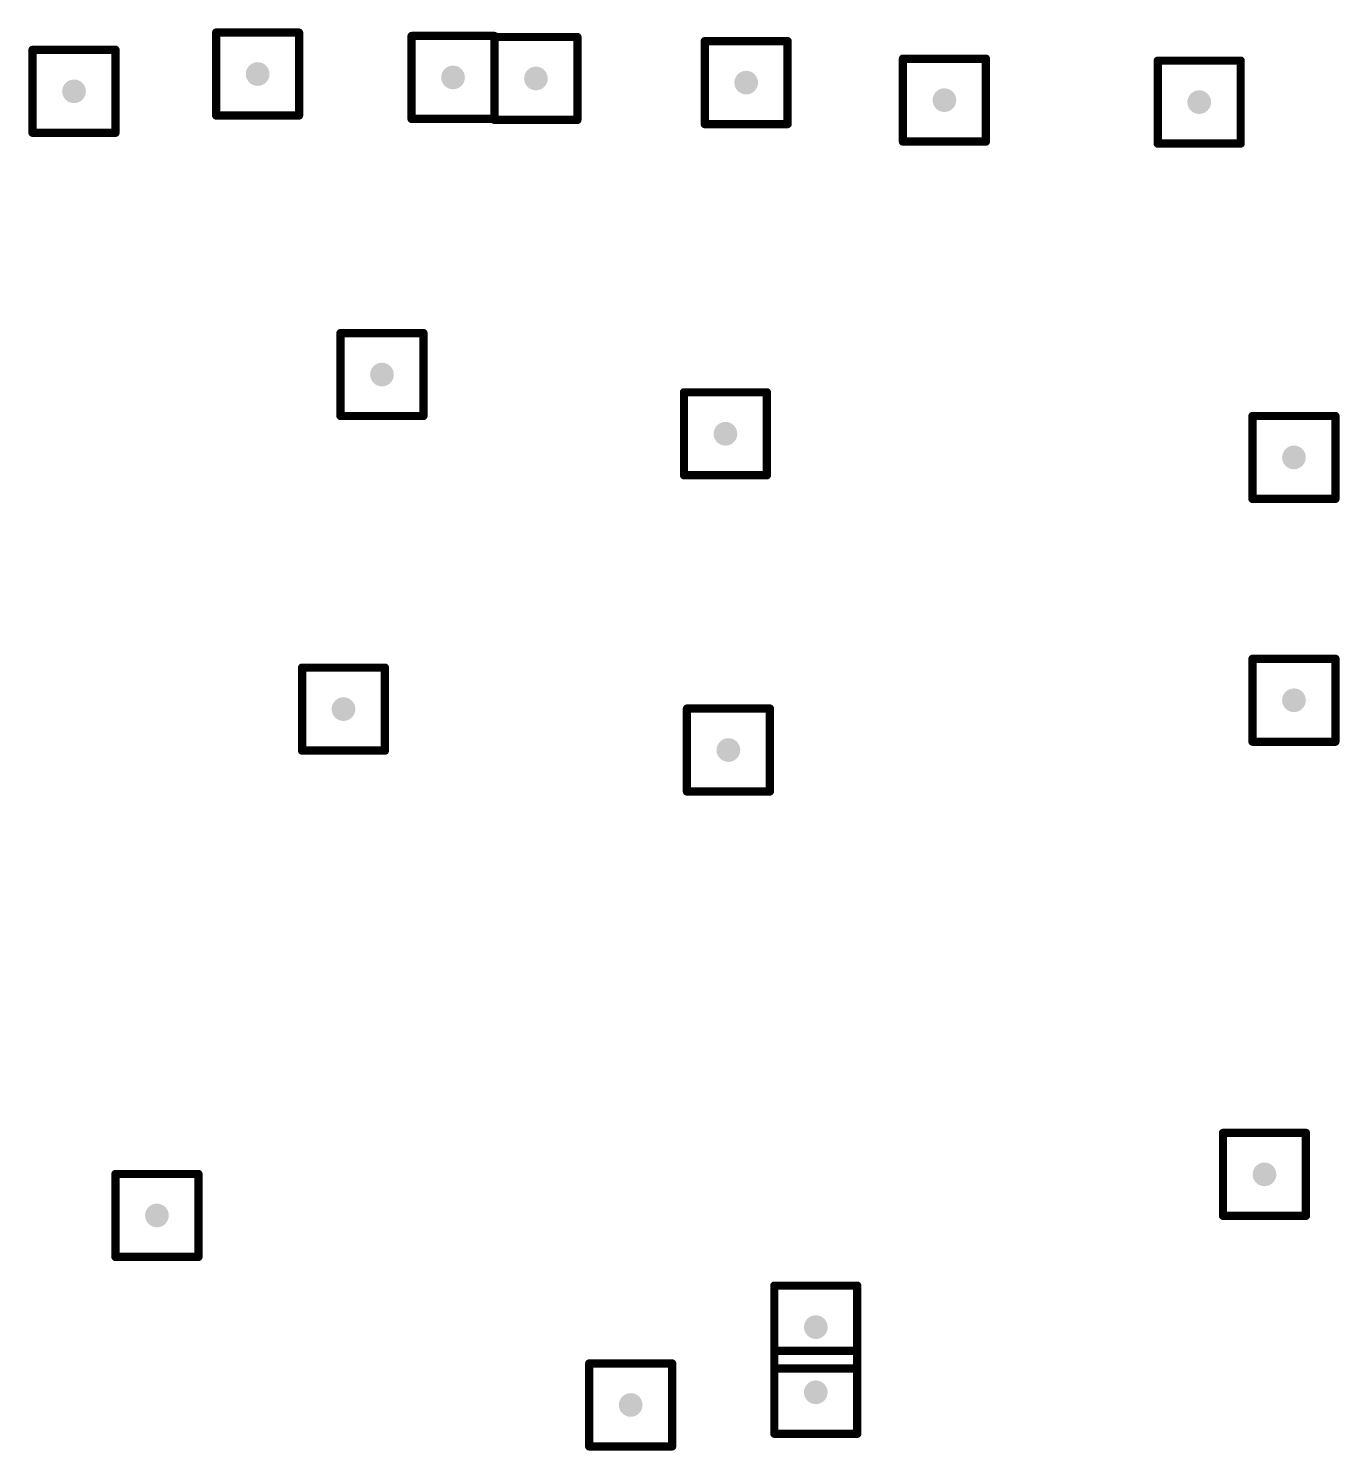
# Model space of a CAD drawing. Header units: inches. Extents: x 0 to 17, y 0 to 4.
# Drawn here: x 1.5872 to 2.023, y 1.3943 to 1.867 of the extents above; entities that cross this region are included whole.
import ezdxf

# ---------------------------------------------------------------- set-up
doc = ezdxf.new("R2010")
doc.units = ezdxf.units.IN
doc.header["$MEASUREMENT"] = 0
doc.layers.add('Drill Drawing', color=1, linetype='Continuous')
doc.layers.add('Via Holes', color=16, linetype='Continuous')

msp = doc.modelspace()

# ---------------------------------------------------------------- hatches: boundary and pattern name
at = {"layer": 'Via Holes'}
h = msp.add_hatch(color=7, dxfattribs=at)
edge = h.paths.add_edge_path()
edge.add_arc((1.66339, 1.85186), 0.00394, 0, 360)
h = msp.add_hatch(color=7, dxfattribs=at)
edge = h.paths.add_edge_path()
edge.add_arc((1.72835, 1.85073), 0.00394, 0, 360)
h = msp.add_hatch(color=7, dxfattribs=at)
edge = h.paths.add_edge_path()
edge.add_arc((1.7559, 1.85039), 0.00394, 0, 360)
h = msp.add_hatch(color=7, dxfattribs=at)
edge = h.paths.add_edge_path()
edge.add_arc((1.60236, 1.84612), 0.00394, 0, 360)
h = msp.add_hatch(color=7, dxfattribs=at)
edge = h.paths.add_edge_path()
edge.add_arc((1.82579, 1.84901), 0.00394, 0, 360)
h = msp.add_hatch(color=7, dxfattribs=at)
edge = h.paths.add_edge_path()
edge.add_arc((1.89168, 1.84318), 0.00394, 0, 360)
h = msp.add_hatch(color=7, dxfattribs=at)
edge = h.paths.add_edge_path()
edge.add_arc((1.97638, 1.84252), 0.00394, 0, 360)
h = msp.add_hatch(color=7, dxfattribs=at)
edge = h.paths.add_edge_path()
edge.add_arc((1.70472, 1.75197), 0.00394, 0, 360)
h = msp.add_hatch(color=7, dxfattribs=at)
edge = h.paths.add_edge_path()
edge.add_arc((1.8189, 1.73228), 0.00394, 0, 360)
h = msp.add_hatch(color=7, dxfattribs=at)
edge = h.paths.add_edge_path()
edge.add_arc((2.00787, 1.72441), 0.00394, 0, 360)
h = msp.add_hatch(color=7, dxfattribs=at)
edge = h.paths.add_edge_path()
edge.add_arc((2.00787, 1.6437), 0.00394, 0, 360)
h = msp.add_hatch(color=7, dxfattribs=at)
edge = h.paths.add_edge_path()
edge.add_arc((1.69193, 1.64075), 0.00394, 0, 360)
h = msp.add_hatch(color=7, dxfattribs=at)
edge = h.paths.add_edge_path()
edge.add_arc((1.81988, 1.62715), 0.00394, 0, 360)
h = msp.add_hatch(color=7, dxfattribs=at)
edge = h.paths.add_edge_path()
edge.add_arc((1.99807, 1.4861), 0.00394, 0, 360)
h = msp.add_hatch(color=7, dxfattribs=at)
edge = h.paths.add_edge_path()
edge.add_arc((1.62992, 1.47244), 0.00394, 0, 360)
h = msp.add_hatch(color=7, dxfattribs=at)
edge = h.paths.add_edge_path()
edge.add_arc((1.84893, 1.43532), 0.00394, 0, 360)
h = msp.add_hatch(color=7, dxfattribs=at)
edge = h.paths.add_edge_path()
edge.add_arc((1.84893, 1.41366), 0.00394, 0, 360)
h = msp.add_hatch(color=7, dxfattribs=at)
edge = h.paths.add_edge_path()
edge.add_arc((1.7874, 1.40945), 0.00394, 0, 360)

# ---------------------------------------------------------------- linework, layer by layer
at = {"layer": 'Drill Drawing'}
for points in [[(1.64961, 1.86564, 0.00276, 0.00276, 0), (1.67717, 1.86564, 0.00276, 0.00276, 0)], [(1.64961, 1.83808, 0.00276, 0.00276, 0), (1.64961, 1.86564, 0.00276, 0.00276, 0)], [(1.67717, 1.83808, 0.00276, 0.00276, 0), (1.67717, 1.86564, 0.00276, 0.00276, 0)], [(1.71457, 1.86451, 0.00276, 0.00276, 0), (1.74213, 1.86451, 0.00276, 0.00276, 0)], [(1.71457, 1.83695, 0.00276, 0.00276, 0), (1.71457, 1.86451, 0.00276, 0.00276, 0)], [(1.74213, 1.83695, 0.00276, 0.00276, 0), (1.74213, 1.86451, 0.00276, 0.00276, 0)], [(1.74212, 1.86417, 0.00276, 0.00276, 0), (1.76968, 1.86417, 0.00276, 0.00276, 0)], [(1.74212, 1.83661, 0.00276, 0.00276, 0), (1.74212, 1.86417, 0.00276, 0.00276, 0)], [(1.76968, 1.83661, 0.00276, 0.00276, 0), (1.76968, 1.86417, 0.00276, 0.00276, 0)], [(1.81201, 1.86279, 0.00276, 0.00276, 0), (1.83957, 1.86279, 0.00276, 0.00276, 0)], [(1.81201, 1.83523, 0.00276, 0.00276, 0), (1.81201, 1.86279, 0.00276, 0.00276, 0)], [(1.83957, 1.83523, 0.00276, 0.00276, 0), (1.83957, 1.86279, 0.00276, 0.00276, 0)], [(1.58858, 1.8599, 0.00276, 0.00276, 0), (1.61614, 1.8599, 0.00276, 0.00276, 0)], [(1.58858, 1.83234, 0.00276, 0.00276, 0), (1.58858, 1.8599, 0.00276, 0.00276, 0)], [(1.61614, 1.83234, 0.00276, 0.00276, 0), (1.61614, 1.8599, 0.00276, 0.00276, 0)], [(1.8779, 1.85696, 0.00276, 0.00276, 0), (1.90546, 1.85696, 0.00276, 0.00276, 0)], [(1.8779, 1.8294, 0.00276, 0.00276, 0), (1.8779, 1.85696, 0.00276, 0.00276, 0)], [(1.90546, 1.8294, 0.00276, 0.00276, 0), (1.90546, 1.85696, 0.00276, 0.00276, 0)], [(1.9626, 1.8563, 0.00276, 0.00276, 0), (1.99016, 1.8563, 0.00276, 0.00276, 0)], [(1.9626, 1.82874, 0.00276, 0.00276, 0), (1.9626, 1.8563, 0.00276, 0.00276, 0)], [(1.99016, 1.82874, 0.00276, 0.00276, 0), (1.99016, 1.8563, 0.00276, 0.00276, 0)], [(1.64961, 1.83808, 0.00276, 0.00276, 0), (1.67717, 1.83808, 0.00276, 0.00276, 0)], [(1.71457, 1.83695, 0.00276, 0.00276, 0), (1.74213, 1.83695, 0.00276, 0.00276, 0)], [(1.74212, 1.83661, 0.00276, 0.00276, 0), (1.76968, 1.83661, 0.00276, 0.00276, 0)], [(1.81201, 1.83523, 0.00276, 0.00276, 0), (1.83957, 1.83523, 0.00276, 0.00276, 0)], [(1.58858, 1.83234, 0.00276, 0.00276, 0), (1.61614, 1.83234, 0.00276, 0.00276, 0)], [(1.8779, 1.8294, 0.00276, 0.00276, 0), (1.90546, 1.8294, 0.00276, 0.00276, 0)], [(1.9626, 1.82874, 0.00276, 0.00276, 0), (1.99016, 1.82874, 0.00276, 0.00276, 0)], [(1.69094, 1.76575, 0.00276, 0.00276, 0), (1.7185, 1.76575, 0.00276, 0.00276, 0)], [(1.69094, 1.73819, 0.00276, 0.00276, 0), (1.69094, 1.76575, 0.00276, 0.00276, 0)], [(1.7185, 1.73819, 0.00276, 0.00276, 0), (1.7185, 1.76575, 0.00276, 0.00276, 0)], [(1.80512, 1.74606, 0.00276, 0.00276, 0), (1.83268, 1.74606, 0.00276, 0.00276, 0)], [(1.80512, 1.7185, 0.00276, 0.00276, 0), (1.80512, 1.74606, 0.00276, 0.00276, 0)], [(1.83268, 1.7185, 0.00276, 0.00276, 0), (1.83268, 1.74606, 0.00276, 0.00276, 0)], [(1.69094, 1.73819, 0.00276, 0.00276, 0), (1.7185, 1.73819, 0.00276, 0.00276, 0)], [(1.99409, 1.73819, 0.00276, 0.00276, 0), (2.02165, 1.73819, 0.00276, 0.00276, 0)], [(1.99409, 1.71063, 0.00276, 0.00276, 0), (1.99409, 1.73819, 0.00276, 0.00276, 0)], [(2.02165, 1.71063, 0.00276, 0.00276, 0), (2.02165, 1.73819, 0.00276, 0.00276, 0)], [(1.80512, 1.7185, 0.00276, 0.00276, 0), (1.83268, 1.7185, 0.00276, 0.00276, 0)], [(1.99409, 1.71063, 0.00276, 0.00276, 0), (2.02165, 1.71063, 0.00276, 0.00276, 0)], [(1.67815, 1.65453, 0.00276, 0.00276, 0), (1.70571, 1.65453, 0.00276, 0.00276, 0)], [(1.67815, 1.62697, 0.00276, 0.00276, 0), (1.67815, 1.65453, 0.00276, 0.00276, 0)], [(1.70571, 1.62697, 0.00276, 0.00276, 0), (1.70571, 1.65453, 0.00276, 0.00276, 0)], [(1.99409, 1.65748, 0.00276, 0.00276, 0), (2.02165, 1.65748, 0.00276, 0.00276, 0)], [(1.99409, 1.62992, 0.00276, 0.00276, 0), (1.99409, 1.65748, 0.00276, 0.00276, 0)], [(2.02165, 1.62992, 0.00276, 0.00276, 0), (2.02165, 1.65748, 0.00276, 0.00276, 0)], [(1.8061, 1.64093, 0.00276, 0.00276, 0), (1.83366, 1.64093, 0.00276, 0.00276, 0)], [(1.8061, 1.61337, 0.00276, 0.00276, 0), (1.8061, 1.64093, 0.00276, 0.00276, 0)], [(1.83366, 1.61337, 0.00276, 0.00276, 0), (1.83366, 1.64093, 0.00276, 0.00276, 0)], [(1.99409, 1.62992, 0.00276, 0.00276, 0), (2.02165, 1.62992, 0.00276, 0.00276, 0)], [(1.67815, 1.62697, 0.00276, 0.00276, 0), (1.70571, 1.62697, 0.00276, 0.00276, 0)], [(1.8061, 1.61337, 0.00276, 0.00276, 0), (1.83366, 1.61337, 0.00276, 0.00276, 0)], [(1.98429, 1.49988, 0.00276, 0.00276, 0), (2.01185, 1.49988, 0.00276, 0.00276, 0)], [(1.98429, 1.47232, 0.00276, 0.00276, 0), (1.98429, 1.49988, 0.00276, 0.00276, 0)], [(2.01185, 1.47232, 0.00276, 0.00276, 0), (2.01185, 1.49988, 0.00276, 0.00276, 0)], [(1.61614, 1.48622, 0.00276, 0.00276, 0), (1.6437, 1.48622, 0.00276, 0.00276, 0)], [(1.61614, 1.45866, 0.00276, 0.00276, 0), (1.61614, 1.48622, 0.00276, 0.00276, 0)], [(1.6437, 1.45866, 0.00276, 0.00276, 0), (1.6437, 1.48622, 0.00276, 0.00276, 0)], [(1.98429, 1.47232, 0.00276, 0.00276, 0), (2.01185, 1.47232, 0.00276, 0.00276, 0)], [(1.61614, 1.45866, 0.00276, 0.00276, 0), (1.6437, 1.45866, 0.00276, 0.00276, 0)], [(1.83515, 1.4491, 0.00276, 0.00276, 0), (1.86271, 1.4491, 0.00276, 0.00276, 0)], [(1.83515, 1.42154, 0.00276, 0.00276, 0), (1.83515, 1.4491, 0.00276, 0.00276, 0)], [(1.86271, 1.42154, 0.00276, 0.00276, 0), (1.86271, 1.4491, 0.00276, 0.00276, 0)], [(1.83515, 1.42744, 0.00276, 0.00276, 0), (1.86271, 1.42744, 0.00276, 0.00276, 0)], [(1.83515, 1.39988, 0.00276, 0.00276, 0), (1.83515, 1.42744, 0.00276, 0.00276, 0)], [(1.86271, 1.39988, 0.00276, 0.00276, 0), (1.86271, 1.42744, 0.00276, 0.00276, 0)], [(1.77362, 1.42323, 0.00276, 0.00276, 0), (1.80118, 1.42323, 0.00276, 0.00276, 0)], [(1.77362, 1.39567, 0.00276, 0.00276, 0), (1.77362, 1.42323, 0.00276, 0.00276, 0)], [(1.80118, 1.39567, 0.00276, 0.00276, 0), (1.80118, 1.42323, 0.00276, 0.00276, 0)], [(1.83515, 1.42154, 0.00276, 0.00276, 0), (1.86271, 1.42154, 0.00276, 0.00276, 0)], [(1.83515, 1.39988, 0.00276, 0.00276, 0), (1.86271, 1.39988, 0.00276, 0.00276, 0)], [(1.77362, 1.39567, 0.00276, 0.00276, 0), (1.80118, 1.39567, 0.00276, 0.00276, 0)]]:
    msp.add_lwpolyline(points, format="xyseb", dxfattribs=at)
for points in [[(1.64892, 1.86564, 0.00138, 0.00138, 1), (1.6503, 1.86564, 0.00138, 0.00138, 1)], [(1.64892, 1.86564, 0.00138, 0.00138, 1), (1.6503, 1.86564, 0.00138, 0.00138, 1)], [(1.67648, 1.86564, 0.00138, 0.00138, 1), (1.67785, 1.86564, 0.00138, 0.00138, 1)], [(1.67648, 1.86564, 0.00138, 0.00138, 1), (1.67785, 1.86564, 0.00138, 0.00138, 1)], [(1.71388, 1.86451, 0.00138, 0.00138, 1), (1.71526, 1.86451, 0.00138, 0.00138, 1)], [(1.71388, 1.86451, 0.00138, 0.00138, 1), (1.71526, 1.86451, 0.00138, 0.00138, 1)], [(1.74144, 1.86451, 0.00138, 0.00138, 1), (1.74282, 1.86451, 0.00138, 0.00138, 1)], [(1.74144, 1.86451, 0.00138, 0.00138, 1), (1.74282, 1.86451, 0.00138, 0.00138, 1)], [(1.74144, 1.86417, 0.00138, 0.00138, 1), (1.74281, 1.86417, 0.00138, 0.00138, 1)], [(1.74144, 1.86417, 0.00138, 0.00138, 1), (1.74281, 1.86417, 0.00138, 0.00138, 1)], [(1.76899, 1.86417, 0.00138, 0.00138, 1), (1.77037, 1.86417, 0.00138, 0.00138, 1)], [(1.76899, 1.86417, 0.00138, 0.00138, 1), (1.77037, 1.86417, 0.00138, 0.00138, 1)], [(1.81132, 1.86279, 0.00138, 0.00138, 1), (1.8127, 1.86279, 0.00138, 0.00138, 1)], [(1.81132, 1.86279, 0.00138, 0.00138, 1), (1.8127, 1.86279, 0.00138, 0.00138, 1)], [(1.83888, 1.86279, 0.00138, 0.00138, 1), (1.84026, 1.86279, 0.00138, 0.00138, 1)], [(1.83888, 1.86279, 0.00138, 0.00138, 1), (1.84026, 1.86279, 0.00138, 0.00138, 1)], [(1.58789, 1.8599, 0.00138, 0.00138, 1), (1.58927, 1.8599, 0.00138, 0.00138, 1)], [(1.58789, 1.8599, 0.00138, 0.00138, 1), (1.58927, 1.8599, 0.00138, 0.00138, 1)], [(1.61545, 1.8599, 0.00138, 0.00138, 1), (1.61683, 1.8599, 0.00138, 0.00138, 1)], [(1.61545, 1.8599, 0.00138, 0.00138, 1), (1.61683, 1.8599, 0.00138, 0.00138, 1)], [(1.87721, 1.85696, 0.00138, 0.00138, 1), (1.87859, 1.85696, 0.00138, 0.00138, 1)], [(1.87721, 1.85696, 0.00138, 0.00138, 1), (1.87859, 1.85696, 0.00138, 0.00138, 1)], [(1.90477, 1.85696, 0.00138, 0.00138, 1), (1.90615, 1.85696, 0.00138, 0.00138, 1)], [(1.90477, 1.85696, 0.00138, 0.00138, 1), (1.90615, 1.85696, 0.00138, 0.00138, 1)], [(1.96191, 1.8563, 0.00138, 0.00138, 1), (1.96329, 1.8563, 0.00138, 0.00138, 1)], [(1.96191, 1.8563, 0.00138, 0.00138, 1), (1.96329, 1.8563, 0.00138, 0.00138, 1)], [(1.98947, 1.8563, 0.00138, 0.00138, 1), (1.99085, 1.8563, 0.00138, 0.00138, 1)], [(1.98947, 1.8563, 0.00138, 0.00138, 1), (1.99085, 1.8563, 0.00138, 0.00138, 1)], [(1.64892, 1.83808, 0.00138, 0.00138, 1), (1.6503, 1.83808, 0.00138, 0.00138, 1)], [(1.64892, 1.83808, 0.00138, 0.00138, 1), (1.6503, 1.83808, 0.00138, 0.00138, 1)], [(1.67648, 1.83808, 0.00138, 0.00138, 1), (1.67785, 1.83808, 0.00138, 0.00138, 1)], [(1.67648, 1.83808, 0.00138, 0.00138, 1), (1.67785, 1.83808, 0.00138, 0.00138, 1)], [(1.71388, 1.83695, 0.00138, 0.00138, 1), (1.71526, 1.83695, 0.00138, 0.00138, 1)], [(1.71388, 1.83695, 0.00138, 0.00138, 1), (1.71526, 1.83695, 0.00138, 0.00138, 1)], [(1.74144, 1.83695, 0.00138, 0.00138, 1), (1.74282, 1.83695, 0.00138, 0.00138, 1)], [(1.74144, 1.83695, 0.00138, 0.00138, 1), (1.74282, 1.83695, 0.00138, 0.00138, 1)], [(1.74144, 1.83661, 0.00138, 0.00138, 1), (1.74281, 1.83661, 0.00138, 0.00138, 1)], [(1.74144, 1.83661, 0.00138, 0.00138, 1), (1.74281, 1.83661, 0.00138, 0.00138, 1)], [(1.76899, 1.83661, 0.00138, 0.00138, 1), (1.77037, 1.83661, 0.00138, 0.00138, 1)], [(1.76899, 1.83661, 0.00138, 0.00138, 1), (1.77037, 1.83661, 0.00138, 0.00138, 1)], [(1.81132, 1.83523, 0.00138, 0.00138, 1), (1.8127, 1.83523, 0.00138, 0.00138, 1)], [(1.81132, 1.83523, 0.00138, 0.00138, 1), (1.8127, 1.83523, 0.00138, 0.00138, 1)], [(1.83888, 1.83523, 0.00138, 0.00138, 1), (1.84026, 1.83523, 0.00138, 0.00138, 1)], [(1.83888, 1.83523, 0.00138, 0.00138, 1), (1.84026, 1.83523, 0.00138, 0.00138, 1)], [(1.58789, 1.83234, 0.00138, 0.00138, 1), (1.58927, 1.83234, 0.00138, 0.00138, 1)], [(1.58789, 1.83234, 0.00138, 0.00138, 1), (1.58927, 1.83234, 0.00138, 0.00138, 1)], [(1.61545, 1.83234, 0.00138, 0.00138, 1), (1.61683, 1.83234, 0.00138, 0.00138, 1)], [(1.61545, 1.83234, 0.00138, 0.00138, 1), (1.61683, 1.83234, 0.00138, 0.00138, 1)], [(1.87721, 1.8294, 0.00138, 0.00138, 1), (1.87859, 1.8294, 0.00138, 0.00138, 1)], [(1.87721, 1.8294, 0.00138, 0.00138, 1), (1.87859, 1.8294, 0.00138, 0.00138, 1)], [(1.90477, 1.8294, 0.00138, 0.00138, 1), (1.90615, 1.8294, 0.00138, 0.00138, 1)], [(1.90477, 1.8294, 0.00138, 0.00138, 1), (1.90615, 1.8294, 0.00138, 0.00138, 1)], [(1.96191, 1.82874, 0.00138, 0.00138, 1), (1.96329, 1.82874, 0.00138, 0.00138, 1)], [(1.96191, 1.82874, 0.00138, 0.00138, 1), (1.96329, 1.82874, 0.00138, 0.00138, 1)], [(1.98947, 1.82874, 0.00138, 0.00138, 1), (1.99085, 1.82874, 0.00138, 0.00138, 1)], [(1.98947, 1.82874, 0.00138, 0.00138, 1), (1.99085, 1.82874, 0.00138, 0.00138, 1)], [(1.69026, 1.76575, 0.00138, 0.00138, 1), (1.69163, 1.76575, 0.00138, 0.00138, 1)], [(1.69026, 1.76575, 0.00138, 0.00138, 1), (1.69163, 1.76575, 0.00138, 0.00138, 1)], [(1.71781, 1.76575, 0.00138, 0.00138, 1), (1.71919, 1.76575, 0.00138, 0.00138, 1)], [(1.71781, 1.76575, 0.00138, 0.00138, 1), (1.71919, 1.76575, 0.00138, 0.00138, 1)], [(1.80443, 1.74606, 0.00138, 0.00138, 1), (1.80581, 1.74606, 0.00138, 0.00138, 1)], [(1.80443, 1.74606, 0.00138, 0.00138, 1), (1.80581, 1.74606, 0.00138, 0.00138, 1)], [(1.83199, 1.74606, 0.00138, 0.00138, 1), (1.83337, 1.74606, 0.00138, 0.00138, 1)], [(1.83199, 1.74606, 0.00138, 0.00138, 1), (1.83337, 1.74606, 0.00138, 0.00138, 1)], [(1.69026, 1.73819, 0.00138, 0.00138, 1), (1.69163, 1.73819, 0.00138, 0.00138, 1)], [(1.69026, 1.73819, 0.00138, 0.00138, 1), (1.69163, 1.73819, 0.00138, 0.00138, 1)], [(1.71781, 1.73819, 0.00138, 0.00138, 1), (1.71919, 1.73819, 0.00138, 0.00138, 1)], [(1.71781, 1.73819, 0.00138, 0.00138, 1), (1.71919, 1.73819, 0.00138, 0.00138, 1)], [(1.9934, 1.73819, 0.00138, 0.00138, 1), (1.99478, 1.73819, 0.00138, 0.00138, 1)], [(1.9934, 1.73819, 0.00138, 0.00138, 1), (1.99478, 1.73819, 0.00138, 0.00138, 1)], [(2.02096, 1.73819, 0.00138, 0.00138, 1), (2.02234, 1.73819, 0.00138, 0.00138, 1)], [(2.02096, 1.73819, 0.00138, 0.00138, 1), (2.02234, 1.73819, 0.00138, 0.00138, 1)], [(1.80443, 1.7185, 0.00138, 0.00138, 1), (1.80581, 1.7185, 0.00138, 0.00138, 1)], [(1.80443, 1.7185, 0.00138, 0.00138, 1), (1.80581, 1.7185, 0.00138, 0.00138, 1)], [(1.83199, 1.7185, 0.00138, 0.00138, 1), (1.83337, 1.7185, 0.00138, 0.00138, 1)], [(1.83199, 1.7185, 0.00138, 0.00138, 1), (1.83337, 1.7185, 0.00138, 0.00138, 1)], [(1.9934, 1.71063, 0.00138, 0.00138, 1), (1.99478, 1.71063, 0.00138, 0.00138, 1)], [(1.9934, 1.71063, 0.00138, 0.00138, 1), (1.99478, 1.71063, 0.00138, 0.00138, 1)], [(2.02096, 1.71063, 0.00138, 0.00138, 1), (2.02234, 1.71063, 0.00138, 0.00138, 1)], [(2.02096, 1.71063, 0.00138, 0.00138, 1), (2.02234, 1.71063, 0.00138, 0.00138, 1)], [(1.67746, 1.65453, 0.00138, 0.00138, 1), (1.67884, 1.65453, 0.00138, 0.00138, 1)], [(1.67746, 1.65453, 0.00138, 0.00138, 1), (1.67884, 1.65453, 0.00138, 0.00138, 1)], [(1.70502, 1.65453, 0.00138, 0.00138, 1), (1.7064, 1.65453, 0.00138, 0.00138, 1)], [(1.70502, 1.65453, 0.00138, 0.00138, 1), (1.7064, 1.65453, 0.00138, 0.00138, 1)], [(1.99341, 1.65748, 0.00138, 0.00138, 1), (1.99478, 1.65748, 0.00138, 0.00138, 1)], [(1.99341, 1.65748, 0.00138, 0.00138, 1), (1.99478, 1.65748, 0.00138, 0.00138, 1)], [(2.02096, 1.65748, 0.00138, 0.00138, 1), (2.02234, 1.65748, 0.00138, 0.00138, 1)], [(2.02096, 1.65748, 0.00138, 0.00138, 1), (2.02234, 1.65748, 0.00138, 0.00138, 1)], [(1.80541, 1.64093, 0.00138, 0.00138, 1), (1.80679, 1.64093, 0.00138, 0.00138, 1)], [(1.80541, 1.64093, 0.00138, 0.00138, 1), (1.80679, 1.64093, 0.00138, 0.00138, 1)], [(1.83297, 1.64093, 0.00138, 0.00138, 1), (1.83435, 1.64093, 0.00138, 0.00138, 1)], [(1.83297, 1.64093, 0.00138, 0.00138, 1), (1.83435, 1.64093, 0.00138, 0.00138, 1)], [(1.99341, 1.62992, 0.00138, 0.00138, 1), (1.99478, 1.62992, 0.00138, 0.00138, 1)], [(1.99341, 1.62992, 0.00138, 0.00138, 1), (1.99478, 1.62992, 0.00138, 0.00138, 1)], [(2.02096, 1.62992, 0.00138, 0.00138, 1), (2.02234, 1.62992, 0.00138, 0.00138, 1)], [(2.02096, 1.62992, 0.00138, 0.00138, 1), (2.02234, 1.62992, 0.00138, 0.00138, 1)], [(1.67746, 1.62697, 0.00138, 0.00138, 1), (1.67884, 1.62697, 0.00138, 0.00138, 1)], [(1.67746, 1.62697, 0.00138, 0.00138, 1), (1.67884, 1.62697, 0.00138, 0.00138, 1)], [(1.70502, 1.62697, 0.00138, 0.00138, 1), (1.7064, 1.62697, 0.00138, 0.00138, 1)], [(1.70502, 1.62697, 0.00138, 0.00138, 1), (1.7064, 1.62697, 0.00138, 0.00138, 1)], [(1.80541, 1.61337, 0.00138, 0.00138, 1), (1.80679, 1.61337, 0.00138, 0.00138, 1)], [(1.80541, 1.61337, 0.00138, 0.00138, 1), (1.80679, 1.61337, 0.00138, 0.00138, 1)], [(1.83297, 1.61337, 0.00138, 0.00138, 1), (1.83435, 1.61337, 0.00138, 0.00138, 1)], [(1.83297, 1.61337, 0.00138, 0.00138, 1), (1.83435, 1.61337, 0.00138, 0.00138, 1)], [(1.98361, 1.49988, 0.00138, 0.00138, 1), (1.98498, 1.49988, 0.00138, 0.00138, 1)], [(1.98361, 1.49988, 0.00138, 0.00138, 1), (1.98498, 1.49988, 0.00138, 0.00138, 1)], [(2.01116, 1.49988, 0.00138, 0.00138, 1), (2.01254, 1.49988, 0.00138, 0.00138, 1)], [(2.01116, 1.49988, 0.00138, 0.00138, 1), (2.01254, 1.49988, 0.00138, 0.00138, 1)], [(1.61545, 1.48622, 0.00138, 0.00138, 1), (1.61683, 1.48622, 0.00138, 0.00138, 1)], [(1.61545, 1.48622, 0.00138, 0.00138, 1), (1.61683, 1.48622, 0.00138, 0.00138, 1)], [(1.64301, 1.48622, 0.00138, 0.00138, 1), (1.64439, 1.48622, 0.00138, 0.00138, 1)], [(1.64301, 1.48622, 0.00138, 0.00138, 1), (1.64439, 1.48622, 0.00138, 0.00138, 1)], [(1.98361, 1.47232, 0.00138, 0.00138, 1), (1.98498, 1.47232, 0.00138, 0.00138, 1)], [(1.98361, 1.47232, 0.00138, 0.00138, 1), (1.98498, 1.47232, 0.00138, 0.00138, 1)], [(2.01116, 1.47232, 0.00138, 0.00138, 1), (2.01254, 1.47232, 0.00138, 0.00138, 1)], [(2.01116, 1.47232, 0.00138, 0.00138, 1), (2.01254, 1.47232, 0.00138, 0.00138, 1)], [(1.61545, 1.45866, 0.00138, 0.00138, 1), (1.61683, 1.45866, 0.00138, 0.00138, 1)], [(1.61545, 1.45866, 0.00138, 0.00138, 1), (1.61683, 1.45866, 0.00138, 0.00138, 1)], [(1.64301, 1.45866, 0.00138, 0.00138, 1), (1.64439, 1.45866, 0.00138, 0.00138, 1)], [(1.64301, 1.45866, 0.00138, 0.00138, 1), (1.64439, 1.45866, 0.00138, 0.00138, 1)], [(1.83446, 1.4491, 0.00138, 0.00138, 1), (1.83584, 1.4491, 0.00138, 0.00138, 1)], [(1.83446, 1.4491, 0.00138, 0.00138, 1), (1.83584, 1.4491, 0.00138, 0.00138, 1)], [(1.86202, 1.4491, 0.00138, 0.00138, 1), (1.8634, 1.4491, 0.00138, 0.00138, 1)], [(1.86202, 1.4491, 0.00138, 0.00138, 1), (1.8634, 1.4491, 0.00138, 0.00138, 1)], [(1.83446, 1.42744, 0.00138, 0.00138, 1), (1.83584, 1.42744, 0.00138, 0.00138, 1)], [(1.83446, 1.42744, 0.00138, 0.00138, 1), (1.83584, 1.42744, 0.00138, 0.00138, 1)], [(1.86202, 1.42744, 0.00138, 0.00138, 1), (1.8634, 1.42744, 0.00138, 0.00138, 1)], [(1.86202, 1.42744, 0.00138, 0.00138, 1), (1.8634, 1.42744, 0.00138, 0.00138, 1)], [(1.77293, 1.42323, 0.00138, 0.00138, 1), (1.77431, 1.42323, 0.00138, 0.00138, 1)], [(1.77293, 1.42323, 0.00138, 0.00138, 1), (1.77431, 1.42323, 0.00138, 0.00138, 1)], [(1.80049, 1.42323, 0.00138, 0.00138, 1), (1.80187, 1.42323, 0.00138, 0.00138, 1)], [(1.80049, 1.42323, 0.00138, 0.00138, 1), (1.80187, 1.42323, 0.00138, 0.00138, 1)], [(1.83446, 1.42154, 0.00138, 0.00138, 1), (1.83584, 1.42154, 0.00138, 0.00138, 1)], [(1.83446, 1.42154, 0.00138, 0.00138, 1), (1.83584, 1.42154, 0.00138, 0.00138, 1)], [(1.86202, 1.42154, 0.00138, 0.00138, 1), (1.8634, 1.42154, 0.00138, 0.00138, 1)], [(1.86202, 1.42154, 0.00138, 0.00138, 1), (1.8634, 1.42154, 0.00138, 0.00138, 1)], [(1.83446, 1.39988, 0.00138, 0.00138, 1), (1.83584, 1.39988, 0.00138, 0.00138, 1)], [(1.83446, 1.39988, 0.00138, 0.00138, 1), (1.83584, 1.39988, 0.00138, 0.00138, 1)], [(1.86202, 1.39988, 0.00138, 0.00138, 1), (1.8634, 1.39988, 0.00138, 0.00138, 1)], [(1.86202, 1.39988, 0.00138, 0.00138, 1), (1.8634, 1.39988, 0.00138, 0.00138, 1)], [(1.77293, 1.39567, 0.00138, 0.00138, 1), (1.77431, 1.39567, 0.00138, 0.00138, 1)], [(1.77293, 1.39567, 0.00138, 0.00138, 1), (1.77431, 1.39567, 0.00138, 0.00138, 1)], [(1.80049, 1.39567, 0.00138, 0.00138, 1), (1.80187, 1.39567, 0.00138, 0.00138, 1)], [(1.80049, 1.39567, 0.00138, 0.00138, 1), (1.80187, 1.39567, 0.00138, 0.00138, 1)]]:
    msp.add_lwpolyline(points, format="xyseb", close=True, dxfattribs=at)

doc.saveas('drawing.dxf')
